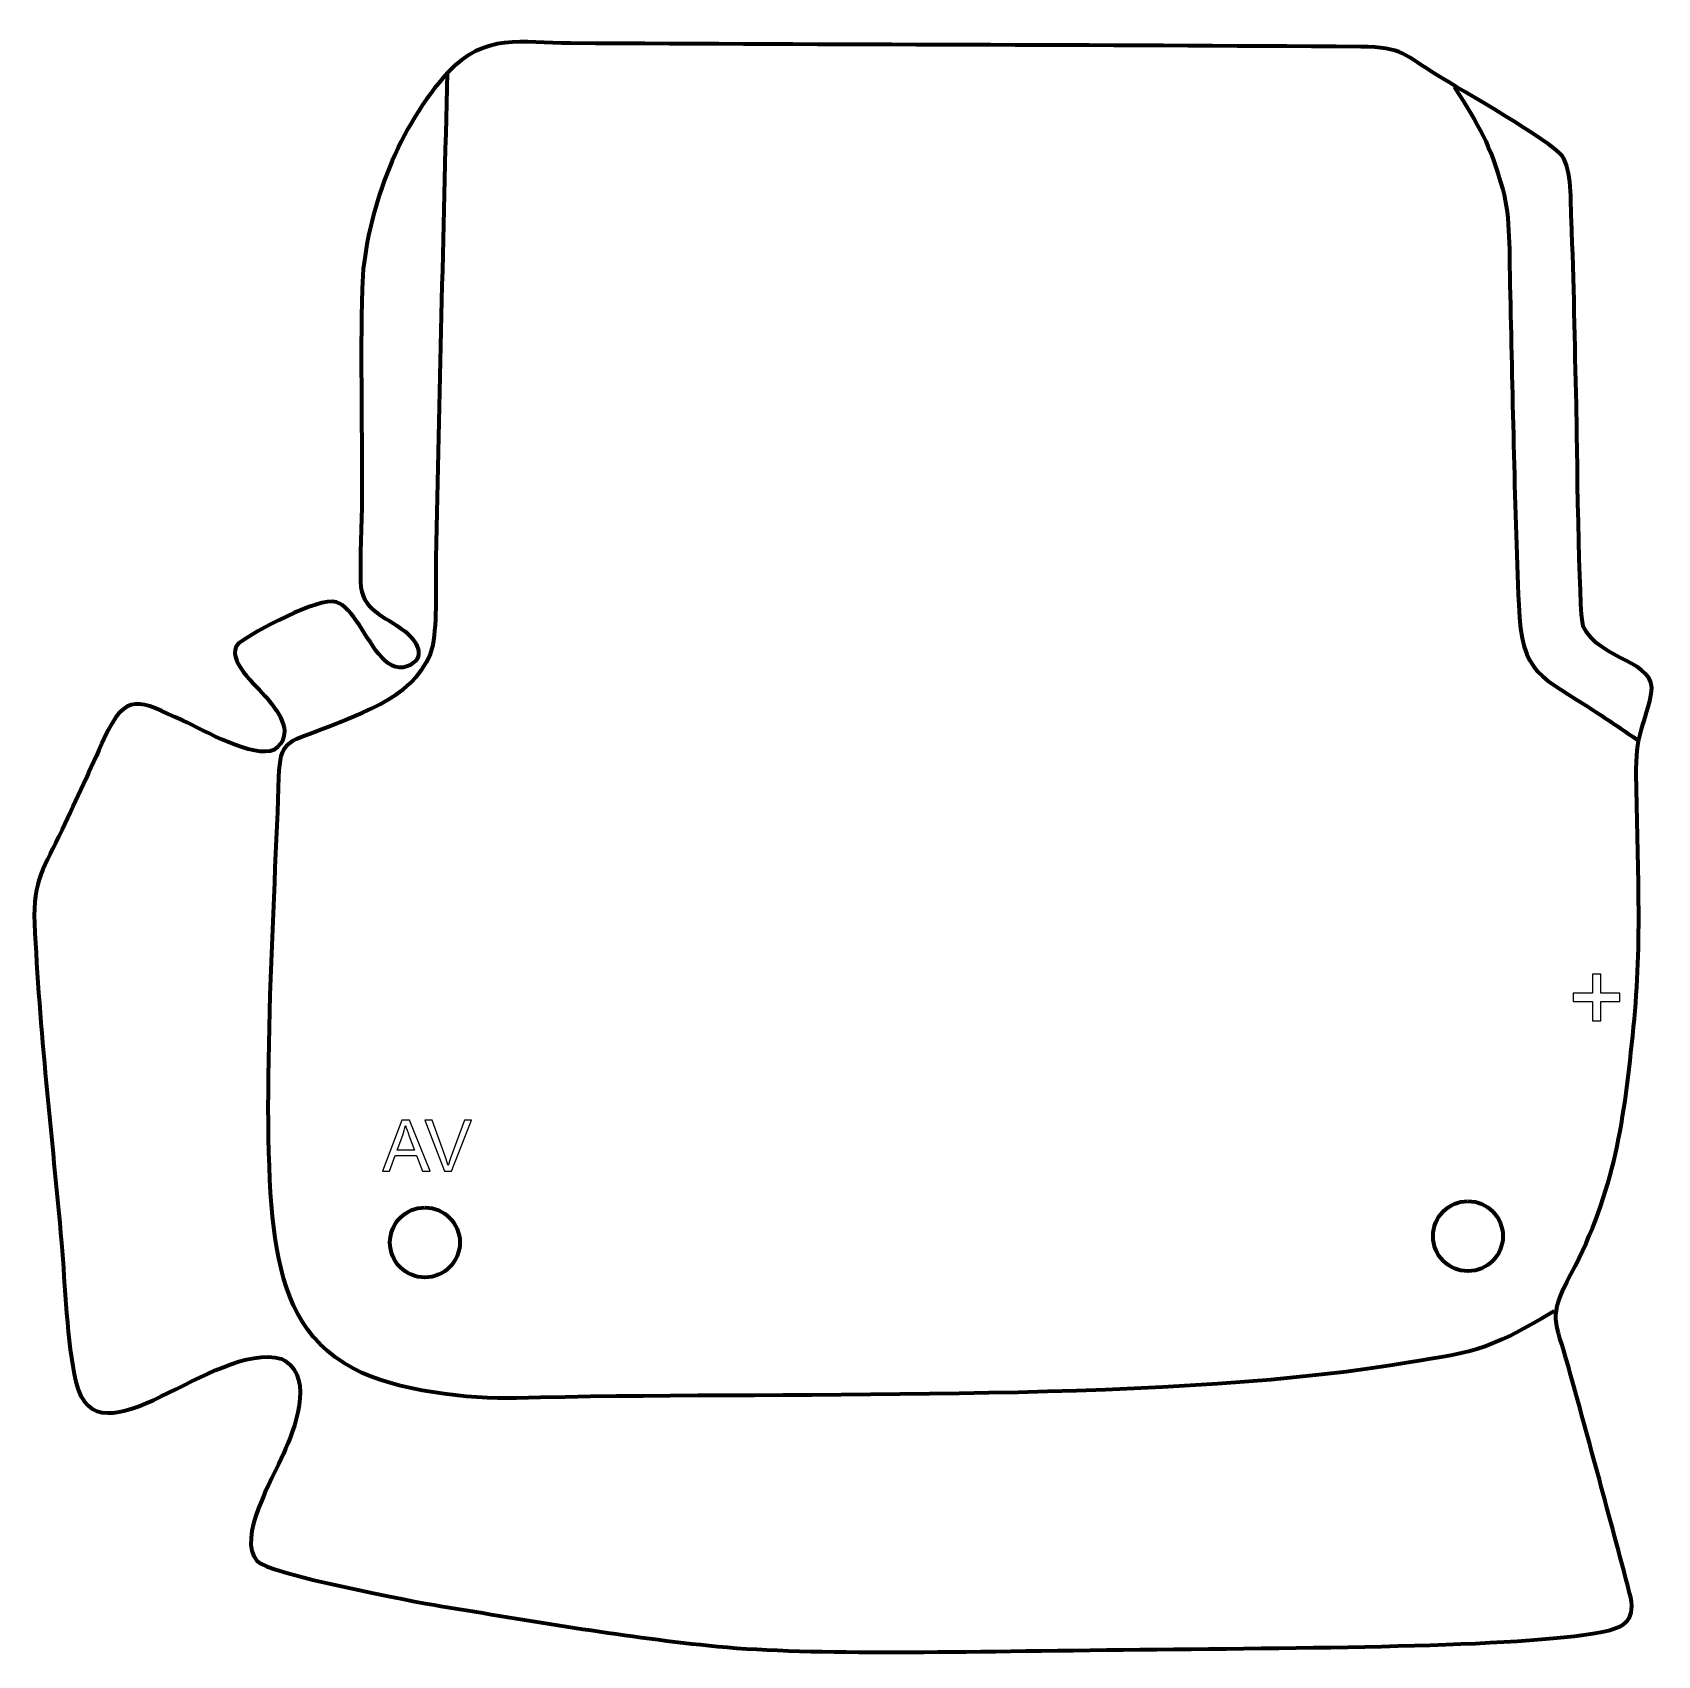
# Model space of a CAD drawing. Header units: millimetres. Extents: x 932 to 1514, y 117 to 698.
import ezdxf

# ---------------------------------------------------------------- set-up
doc = ezdxf.new("R2010")
doc.units = ezdxf.units.MM
doc.header["$MEASUREMENT"] = 0
doc.layers.add('layer 2', color=7, linetype='Continuous')
doc.layers.add('layer 3', color=7, linetype='Continuous')

msp = doc.modelspace()

# ---------------------------------------------------------------- linework, layer by layer
at = {"layer": 'layer 2', "color": 142, "lineweight": 200}
for centre in [(1445.9551, 267.4732), (1072.7595, 265.2244)]:
    msp.add_ellipse(centre, major_axis=(0, 12.5), ratio=1, dxfattribs=at)
at = {"layer": 'layer 2', "color": 140, "lineweight": 158}
for points, knots in [([(1476.8496, 240.6843), (1451.967, 225.6308), (1447.0874, 225.9029), (1418.9688, 221.348), (1418.9688, 221.348), (1333.4909, 207.5015), (1195.3975, 211.9818), (1105.536, 209.5019), (1105.536, 209.5019), (1088.4915, 209.0336), (1062.359, 212.0515), (1047.2354, 220.068), (1047.2354, 220.068), (1028.1991, 230.1585), (1022.2611, 246.6374), (1019.1837, 266.8987), (1019.1837, 266.8987), (1013.4973, 304.3395), (1019.289, 390.7314), (1020.534, 431.837), (1020.534, 431.837), (1020.926, 444.7787), (1023.7179, 444.2177), (1035.4335, 448.7995), (1035.4335, 448.7995), (1050.4695, 454.6798), (1071.5232, 461.3412), (1075.6801, 479.1193), (1075.6801, 479.1193), (1077.227, 487.1295), (1076.6926, 501.4641), (1076.7889, 510.1243), (1076.7889, 510.1243), (1077.9353, 568.0061), (1079.4212, 625.8806), (1080.8447, 683.756)], [0, 0, 0, 0, 0.1, 0.1, 0.1, 0.1, 0.2, 0.2, 0.2, 0.2, 0.3, 0.3, 0.3, 0.3, 0.4, 0.4, 0.4, 0.4, 0.5, 0.5, 0.5, 0.5, 0.6, 0.6, 0.6, 0.6, 0.7, 0.7, 0.7, 0.7, 0.8, 0.8, 0.8, 0.8, 1, 1, 1, 1]), ([(1440.9979, 678.7688), (1450.2363, 664.3084), (1453.5701, 658.9319), (1458.3936, 642.0032), (1458.3936, 642.0032), (1461.1588, 632.2983), (1460.707, 618.2344), (1460.9641, 607.888), (1460.9641, 607.888), (1461.9128, 569.6977), (1462.486, 531.6244), (1464.1213, 493.4395), (1464.1213, 493.4395), (1465.2352, 467.6467), (1471.842, 468.432), (1491.7906, 455.0379), (1491.7906, 455.0379), (1496.8589, 451.6348), (1501.9419, 448.2529), (1507.0262, 444.8738)], [0, 0, 0, 0, 0.16666667, 0.16666667, 0.16666667, 0.16666667, 0.33333333, 0.33333333, 0.33333333, 0.33333333, 0.5, 0.5, 0.5, 0.5, 0.66666667, 0.66666667, 0.66666667, 0.66666667, 1, 1, 1, 1])]:
    msp.add_open_spline(points, degree=3, knots=knots, dxfattribs=at)
at = {"layer": 'layer 2', "color": 142}
for points, knots in [([(1490.5288, 344.5901), (1490.5288, 344.5901), (1490.5288, 351.5046), (1490.5288, 351.5046), (1490.5288, 351.5046), (1490.5288, 351.5046), (1483.6497, 351.5046), (1483.6497, 351.5046), (1483.6497, 351.5046), (1483.6497, 351.5046), (1483.6497, 354.3974), (1483.6497, 354.3974), (1483.6497, 354.3974), (1483.6497, 354.3974), (1490.5288, 354.3974), (1490.5288, 354.3974), (1490.5288, 354.3974), (1490.5288, 354.3974), (1490.5288, 361.2765), (1490.5288, 361.2765), (1490.5288, 361.2765), (1490.5288, 361.2765), (1493.4569, 361.2765), (1493.4569, 361.2765), (1493.4569, 361.2765), (1493.4569, 361.2765), (1493.4569, 354.3974), (1493.4569, 354.3974), (1493.4569, 354.3974), (1493.4569, 354.3974), (1500.3361, 354.3974), (1500.3361, 354.3974), (1500.3361, 354.3974), (1500.3361, 354.3974), (1500.3361, 351.5046), (1500.3361, 351.5046), (1500.3361, 351.5046), (1500.3361, 351.5046), (1493.4569, 351.5046), (1493.4569, 351.5046), (1493.4569, 351.5046), (1493.4569, 351.5046), (1493.4569, 344.5901), (1493.4569, 344.5901), (1493.4569, 344.5901), (1493.4569, 344.5901), (1490.5288, 344.5901), (1490.5288, 344.5901)], [0, 0, 0, 0, 0.07692308, 0.07692308, 0.07692308, 0.07692308, 0.15384615, 0.15384615, 0.15384615, 0.15384615, 0.23076923, 0.23076923, 0.23076923, 0.23076923, 0.30769231, 0.30769231, 0.30769231, 0.30769231, 0.38461538, 0.38461538, 0.38461538, 0.38461538, 0.46153846, 0.46153846, 0.46153846, 0.46153846, 0.53846154, 0.53846154, 0.53846154, 0.53846154, 0.61538462, 0.61538462, 0.61538462, 0.61538462, 0.69230769, 0.69230769, 0.69230769, 0.69230769, 0.76923077, 0.76923077, 0.76923077, 0.76923077, 0.84615385, 0.84615385, 0.84615385, 0.84615385, 1, 1, 1, 1]), ([(1057.5764, 290.7917), (1057.5764, 290.7917), (1064.5529, 308.9781), (1064.5529, 308.9781), (1064.5529, 308.9781), (1064.5529, 308.9781), (1067.1988, 308.9781), (1067.1988, 308.9781), (1067.1988, 308.9781), (1067.1988, 308.9781), (1074.6029, 290.7917), (1074.6029, 290.7917), (1074.6029, 290.7917), (1074.6029, 290.7917), (1071.8639, 290.7917), (1071.8639, 290.7917), (1071.8639, 290.7917), (1071.8639, 290.7917), (1069.7599, 296.3035), (1069.7599, 296.3035), (1069.7599, 296.3035), (1069.7599, 296.3035), (1062.1018, 296.3035), (1062.1018, 296.3035), (1062.1018, 296.3035), (1062.1018, 296.3035), (1060.1291, 290.7917), (1060.1291, 290.7917), (1060.1291, 290.7917), (1060.1291, 290.7917), (1057.5764, 290.7917), (1057.5764, 290.7917)], [0, 0, 0, 0, 0.11111111, 0.11111111, 0.11111111, 0.11111111, 0.22222222, 0.22222222, 0.22222222, 0.22222222, 0.33333333, 0.33333333, 0.33333333, 0.33333333, 0.44444444, 0.44444444, 0.44444444, 0.44444444, 0.55555556, 0.55555556, 0.55555556, 0.55555556, 0.66666667, 0.66666667, 0.66666667, 0.66666667, 0.77777778, 0.77777778, 0.77777778, 0.77777778, 1, 1, 1, 1]), ([(1079.8099, 290.7917), (1079.8099, 290.7917), (1072.7826, 308.9781), (1072.7826, 308.9781), (1072.7826, 308.9781), (1072.7826, 308.9781), (1075.3903, 308.9781), (1075.3903, 308.9781), (1075.3903, 308.9781), (1075.3903, 308.9781), (1080.1147, 295.7616), (1080.1147, 295.7616), (1080.1147, 295.7616), (1080.4915, 294.7033), (1080.8132, 293.7127), (1081.0672, 292.7856), (1081.0672, 292.7856), (1081.3466, 293.7804), (1081.6726, 294.771), (1082.0451, 295.7616), (1082.0451, 295.7616), (1082.0451, 295.7616), (1086.9473, 308.9781), (1086.9473, 308.9781), (1086.9473, 308.9781), (1086.9473, 308.9781), (1089.4026, 308.9781), (1089.4026, 308.9781), (1089.4026, 308.9781), (1089.4026, 308.9781), (1082.3118, 290.7917), (1082.3118, 290.7917), (1082.3118, 290.7917), (1082.3118, 290.7917), (1079.8099, 290.7917), (1079.8099, 290.7917)], [0, 0, 0, 0, 0.1, 0.1, 0.1, 0.1, 0.2, 0.2, 0.2, 0.2, 0.3, 0.3, 0.3, 0.3, 0.4, 0.4, 0.4, 0.4, 0.5, 0.5, 0.5, 0.5, 0.6, 0.6, 0.6, 0.6, 0.7, 0.7, 0.7, 0.7, 0.8, 0.8, 0.8, 0.8, 1, 1, 1, 1]), ([(1062.8088, 298.2593), (1062.8088, 298.2593), (1069.0064, 298.2593), (1069.0064, 298.2593), (1069.0064, 298.2593), (1069.0064, 298.2593), (1067.1099, 303.3012), (1067.1099, 303.3012), (1067.1099, 303.3012), (1066.5384, 304.8337), (1066.1066, 306.0994), (1065.806, 307.0985), (1065.806, 307.0985), (1065.5562, 305.9132), (1065.2218, 304.749), (1064.8027, 303.5975), (1064.8027, 303.5975), (1064.8027, 303.5975), (1062.8088, 298.2593), (1062.8088, 298.2593)], [0, 0, 0, 0, 0.16666667, 0.16666667, 0.16666667, 0.16666667, 0.33333333, 0.33333333, 0.33333333, 0.33333333, 0.5, 0.5, 0.5, 0.5, 0.66666667, 0.66666667, 0.66666667, 0.66666667, 1, 1, 1, 1])]:
    msp.add_open_spline(points, degree=3, knots=knots, dxfattribs=at)
at = {"layer": 'layer 3', "color": 242, "lineweight": 158}
msp.add_open_spline([(1174.3598, 120.9624), (1141.8093, 124.3633), (1110.6501, 129.8414), (1078.4304, 135.0976), (1078.4304, 135.0976), (1068.6512, 136.6925), (1016.544, 146.655), (1012.5901, 151.2484), (1012.5901, 151.2484), (1005.5279, 159.4527), (1018.2095, 180.589), (1022.1514, 189.5978), (1022.1514, 189.5978), (1025.9082, 198.1834), (1033.0771, 216.166), (1022.7938, 222.8283), (1022.7938, 222.8283), (1022.7938, 222.8283), (1021.4878, 223.5835), (1021.4878, 223.5835), (1021.4878, 223.5835), (996.7917, 230.24), (955.6145, 183.6554), (947.8372, 215.3231), (947.8372, 215.3231), (944.5744, 229.4592), (944.0229, 250.0586), (942.71, 265.116), (942.71, 265.116), (939.3735, 302.8563), (934.7557, 341.7393), (933.0472, 379.4777), (933.0472, 379.4777), (932.3484, 394.9135), (936.6619, 399.5206), (942.9706, 412.8907), (942.9706, 412.8907), (948.1455, 423.8582), (953.0757, 434.5023), (957.9742, 445.599), (957.9742, 445.599), (965.8768, 462.7903), (970.5241, 459.0841), (986.1945, 451.9632), (986.1945, 451.9632), (993.157, 448.7433), (1011.8181, 438.1065), (1018.8621, 441.5469), (1018.8621, 441.5469), (1026.2, 446.9829), (1020.8465, 454.4957), (1016.3177, 459.967), (1016.3177, 459.967), (1012.5216, 464.5532), (1000.9923, 473.8917), (1006.0247, 479.5625), (1006.0247, 479.5625), (1011.5797, 483.8546), (1034.6157, 496.286), (1041.0611, 494.3727), (1041.0611, 494.3727), (1046.9329, 492.6296), (1051.729, 480.7293), (1057.3013, 474.517), (1057.3013, 474.517), (1060.3692, 471.0966), (1063.9033, 469.9995), (1067.4403, 471.8635), (1067.4403, 471.8635), (1073.3912, 474.9997), (1069.4863, 480.9002), (1065.5529, 483.9717), (1065.5529, 483.9717), (1058.3115, 489.6262), (1050.0403, 491.1225), (1049.7027, 501.6709), (1049.7027, 501.6709), (1049.4661, 511.9003), (1050.1818, 522.7707), (1050.2191, 533.1899), (1050.2191, 533.1899), (1050.2916, 558.8192), (1049.4894, 585.8044), (1050.4873, 611.2579), (1050.4873, 611.2579), (1052.6356, 636.1896), (1063.7874, 665.2448), (1080.8447, 683.756), (1080.8447, 683.756), (1094.1942, 698.2434), (1107.2327, 694.5133), (1124.8967, 694.4077), (1124.8967, 694.4077), (1219.1431, 693.854), (1313.3543, 693.8151), (1407.6128, 693.1212), (1407.6128, 693.1212), (1422.6989, 693.0102), (1423.0167, 690.2641), (1435.327, 682.7012), (1435.327, 682.7012), (1443.2098, 677.8779), (1475.6881, 659.3268), (1479.6512, 654.0493), (1479.6512, 654.0493), (1483.1203, 649.4296), (1482.6823, 637.1292), (1482.9499, 631.1231), (1482.9499, 631.1231), (1483.9301, 609.1221), (1484.1635, 587.0904), (1484.7426, 565.0762), (1484.7426, 565.0762), (1484.9914, 554.3607), (1485.5825, 490.0977), (1487.1915, 485.8055), (1487.1915, 485.8055), (1493.2514, 472.9908), (1513.7706, 473.9483), (1511.5433, 461.5311), (1511.5433, 461.5311), (1508.4355, 447.45), (1506.012, 448.1387), (1506.1801, 431.7002), (1506.1801, 431.7002), (1506.6091, 400.8385), (1508.3281, 373.3513), (1505.241, 342.308), (1505.241, 342.308), (1501.8588, 309.2068), (1498.6809, 283.9284), (1482.8077, 253.9246), (1482.8077, 253.9246), (1474.3719, 237.9791), (1477.2318, 237.6929), (1481.8755, 220.8519), (1481.8755, 220.8519), (1489.3112, 193.8881), (1496.7013, 166.8214), (1503.7907, 139.7688), (1503.7907, 139.7688), (1506.2111, 130.533), (1502.8066, 127.5703), (1493.4299, 125.7666), (1493.4299, 125.7666), (1464.6719, 120.2347), (1385.9159, 120.187), (1322.6026, 119.461), (1322.6026, 119.461), (1257.8402, 118.7184), (1208.4509, 117.4006), (1174.3598, 120.9624)], degree=3, knots=[0, 0, 0, 0, 0.02564103, 0.02564103, 0.02564103, 0.02564103, 0.05128205, 0.05128205, 0.05128205, 0.05128205, 0.07692308, 0.07692308, 0.07692308, 0.07692308, 0.1025641, 0.1025641, 0.1025641, 0.1025641, 0.12820513, 0.12820513, 0.12820513, 0.12820513, 0.15384615, 0.15384615, 0.15384615, 0.15384615, 0.17948718, 0.17948718, 0.17948718, 0.17948718, 0.20512821, 0.20512821, 0.20512821, 0.20512821, 0.23076923, 0.23076923, 0.23076923, 0.23076923, 0.25641026, 0.25641026, 0.25641026, 0.25641026, 0.28205128, 0.28205128, 0.28205128, 0.28205128, 0.30769231, 0.30769231, 0.30769231, 0.30769231, 0.33333333, 0.33333333, 0.33333333, 0.33333333, 0.35897436, 0.35897436, 0.35897436, 0.35897436, 0.38461538, 0.38461538, 0.38461538, 0.38461538, 0.41025641, 0.41025641, 0.41025641, 0.41025641, 0.43589744, 0.43589744, 0.43589744, 0.43589744, 0.46153846, 0.46153846, 0.46153846, 0.46153846, 0.48717949, 0.48717949, 0.48717949, 0.48717949, 0.51282051, 0.51282051, 0.51282051, 0.51282051, 0.53846154, 0.53846154, 0.53846154, 0.53846154, 0.56410256, 0.56410256, 0.56410256, 0.56410256, 0.58974359, 0.58974359, 0.58974359, 0.58974359, 0.61538462, 0.61538462, 0.61538462, 0.61538462, 0.64102564, 0.64102564, 0.64102564, 0.64102564, 0.66666667, 0.66666667, 0.66666667, 0.66666667, 0.69230769, 0.69230769, 0.69230769, 0.69230769, 0.71794872, 0.71794872, 0.71794872, 0.71794872, 0.74358974, 0.74358974, 0.74358974, 0.74358974, 0.76923077, 0.76923077, 0.76923077, 0.76923077, 0.79487179, 0.79487179, 0.79487179, 0.79487179, 0.82051282, 0.82051282, 0.82051282, 0.82051282, 0.84615385, 0.84615385, 0.84615385, 0.84615385, 0.87179487, 0.87179487, 0.87179487, 0.87179487, 0.8974359, 0.8974359, 0.8974359, 0.8974359, 0.92307692, 0.92307692, 0.92307692, 0.92307692, 0.94871795, 0.94871795, 0.94871795, 0.94871795, 1, 1, 1, 1], dxfattribs=at)

doc.saveas('drawing.dxf')
